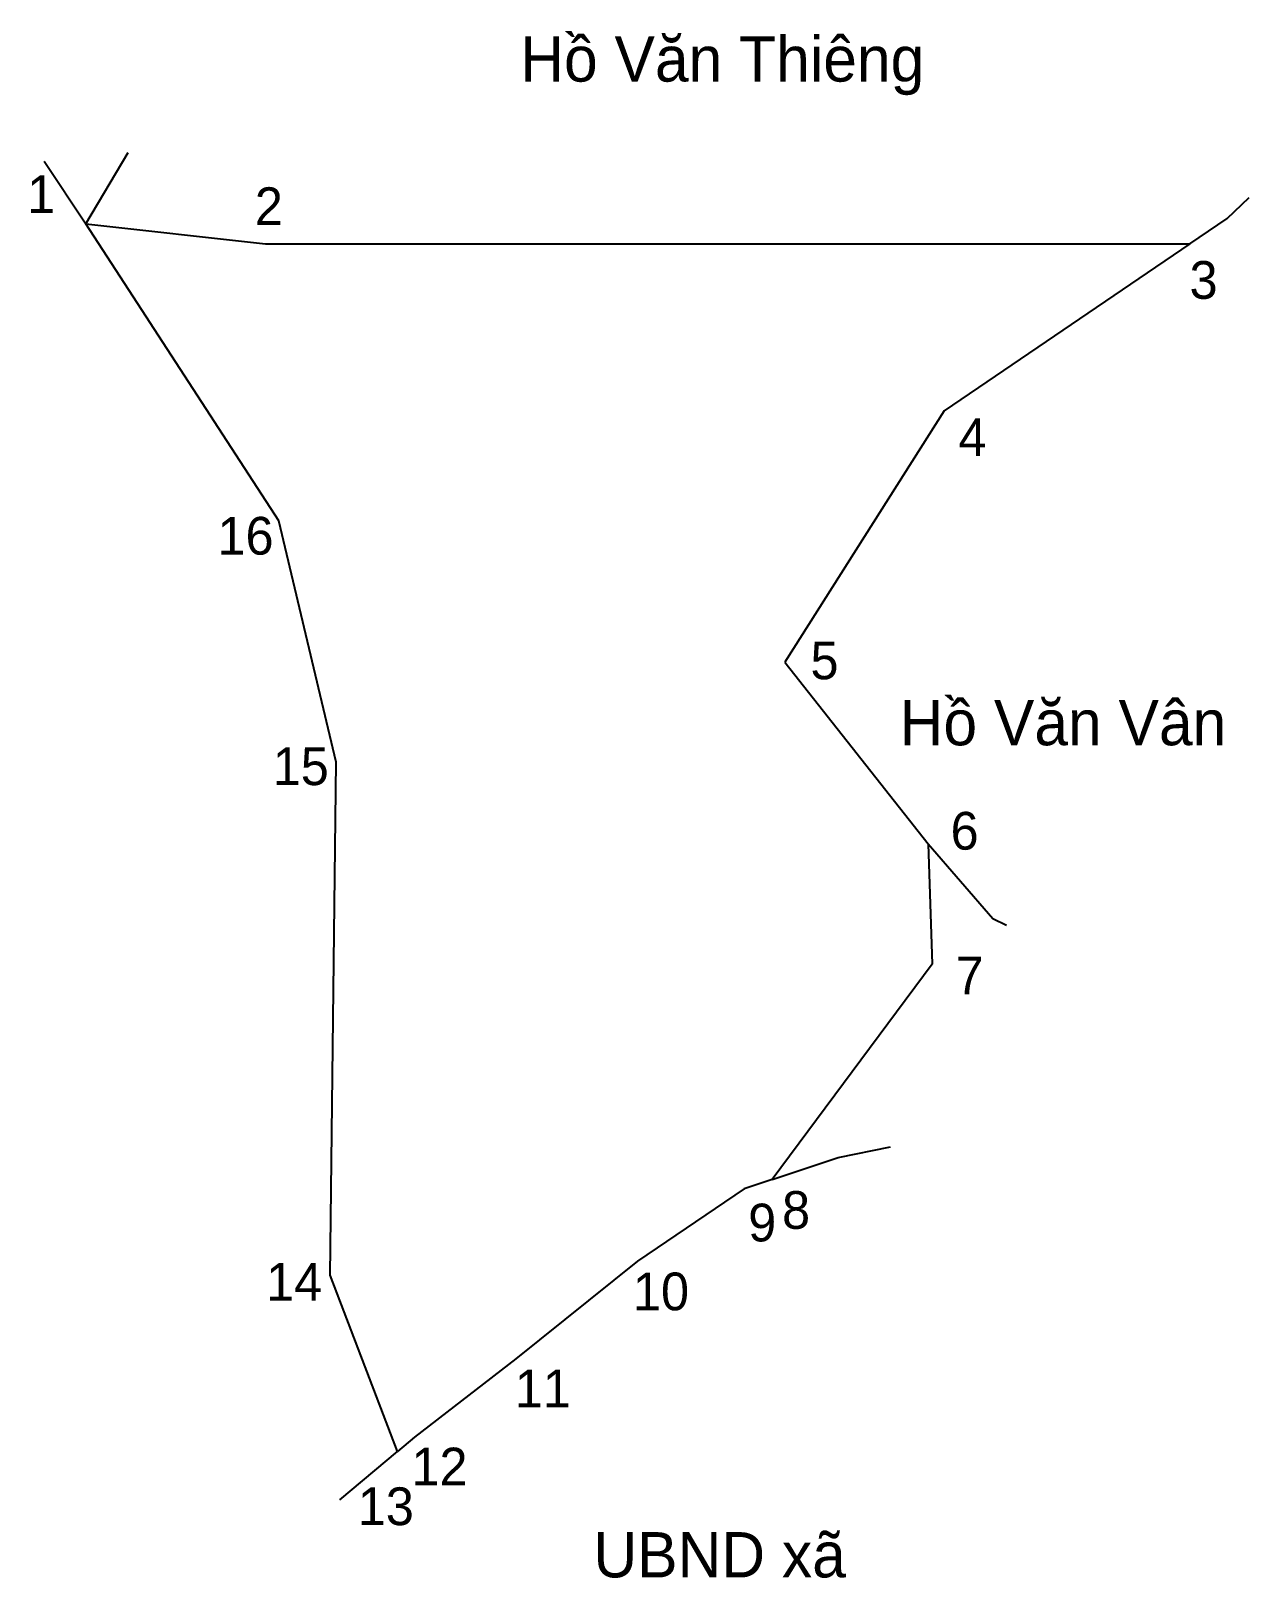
# Model space of a CAD drawing. Extents: x 549353 to 549485, y 1825034 to 1825202.
import ezdxf

# ---------------------------------------------------------------- set-up
doc = ezdxf.new("R2010")
doc.units = 0
for name, color, linetype in [('CanhThua', 7, 'Continuous'), ('RauThua', 7, 'Continuous'), ('SoHieuDinhThua', 7, 'Continuous'), ('TenChuLanCan', 7, 'Continuous')]:
    doc.layers.add(name, color=color, linetype=linetype)

msp = doc.modelspace()

# ---------------------------------------------------------------- linework, layer by layer
at = {"layer": 'CanhThua'}
for p, q in [((549359.01, 1825181.46), (549378.53, 1825179.29)), ((549379.99, 1825149.2), (549359.01, 1825181.46)), ((549378.53, 1825179.29), (549478.97, 1825179.29)), ((549478.97, 1825179.29), (549452.27, 1825161.14)), ((549452.27, 1825161.14), (549434.96, 1825133.83)), ((549386.21, 1825123), (549379.99, 1825149.2)), ((549434.96, 1825133.83), (549450.51, 1825114.12)), ((549385.56, 1825067.26), (549386.21, 1825123)), ((549450.51, 1825114.12), (549450.97, 1825101.04)), ((549450.97, 1825101.04), (549433.59, 1825077.66)), ((549433.59, 1825077.66), (549430.54, 1825076.65)), ((549430.54, 1825076.65), (549418.93, 1825068.79)), ((549418.93, 1825068.79), (549405.73, 1825058.17)), ((549392.87, 1825048.11), (549385.56, 1825067.26)), ((549405.73, 1825058.17), (549394.71, 1825049.65)), ((549394.71, 1825049.65), (549392.87, 1825048.11))]:
    msp.add_line(p, q, dxfattribs=at)
at = {"layer": 'RauThua'}
for p, q in [((549354.48, 1825188.26), (549359.01, 1825181.46)), ((549359.01, 1825181.46), (549363.61, 1825189.2)), ((549483.02, 1825182.04), (549485.39, 1825184.34)), ((549478.97, 1825179.29), (549483.02, 1825182.04)), ((549450.51, 1825114.12), (549457.54, 1825106)), ((549457.54, 1825106), (549459.03, 1825105.29)), ((549440.74, 1825080.03), (549446.45, 1825081.21)), ((549433.59, 1825077.66), (549440.74, 1825080.03)), ((549386.61, 1825042.85), (549392.87, 1825048.11))]:
    msp.add_line(p, q, dxfattribs=at)

# ---------------------------------------------------------------- texts
at = {"layer": 'SoHieuDinhThua'}
for s, height, p in [('1', 4.1, (549352.63, 1825182.64)), ('2', 4.1, (549377.37, 1825181.33)), ('3', 4.1, (549478.92, 1825173.32)), ('4', 4.1, (549453.81, 1825156.24)), ('16', 4.101, (549373.31, 1825145.53)), ('5', 4.1, (549437.74, 1825131.99)), ('15', 4.101, (549379.31, 1825120.49)), ('6', 4.1, (549452.96, 1825113.48)), ('7', 4.1, (549453.51, 1825097.77)), ('8', 4.1, (549434.65, 1825072.29)), ('9', 4.1, (549430.97, 1825070.92)), ('14', 4.101, (549378.59, 1825064.49)), ('10', 4.101, (549418.45, 1825063.44)), ('11', 4.101, (549405.61, 1825052.9)), ('12', 4.101, (549394.38, 1825044.41)), ('13', 4.101, (549388.55, 1825040.1))]:
    msp.add_text(s, height=height, dxfattribs=at).set_placement(p)
at = {"layer": 'TenChuLanCan'}
for s, height, p in [('Hồ Văn Thiêng', 4.9211, (549406.21, 1825196.92)), ('Hồ Văn Vân', 4.921, (549447.43, 1825124.82)), ('UBND xã', 4.921, (549414.16, 1825034.42))]:
    msp.add_text(s, height=height, dxfattribs=at).set_placement(p)

doc.saveas('drawing.dxf')
